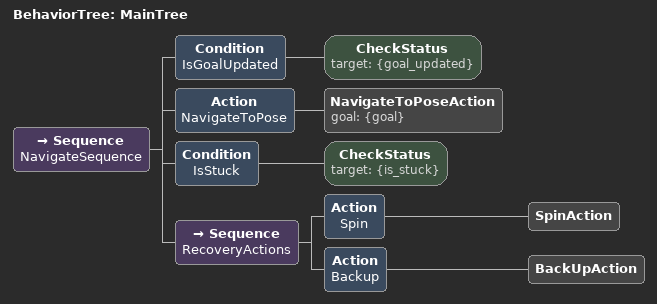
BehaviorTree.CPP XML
<?xml version="1.0" encoding="UTF-8"?>
<root main_tree_to_execute="MainTree" id="Root">
  <BehaviorTree ID="MainTree">
    <Sequence name="NavigateSequence">
      <!-- Replanificación -->
      <Condition name="IsGoalUpdated">
        <CheckStatus target="{goal_updated}" />
      </Condition>

      <!-- Navegar hacia la pose -->
      <Action name="NavigateToPose">
        <NavigateToPoseAction goal="{goal}" />
      </Action>

      <!-- Comprobar si el robot se ha quedado atascado -->
      <Condition name="IsStuck">
        <CheckStatus target="{is_stuck}" />
      </Condition>

      <!-- Acciones de recuperación -->
      <Sequence name="RecoveryActions">
        <Action name="Spin">
          <SpinAction />
        </Action>
        <Action name="Backup">
          <BackUpAction />
        </Action>
      </Sequence>
    </Sequence>
  </BehaviorTree>
</root>
